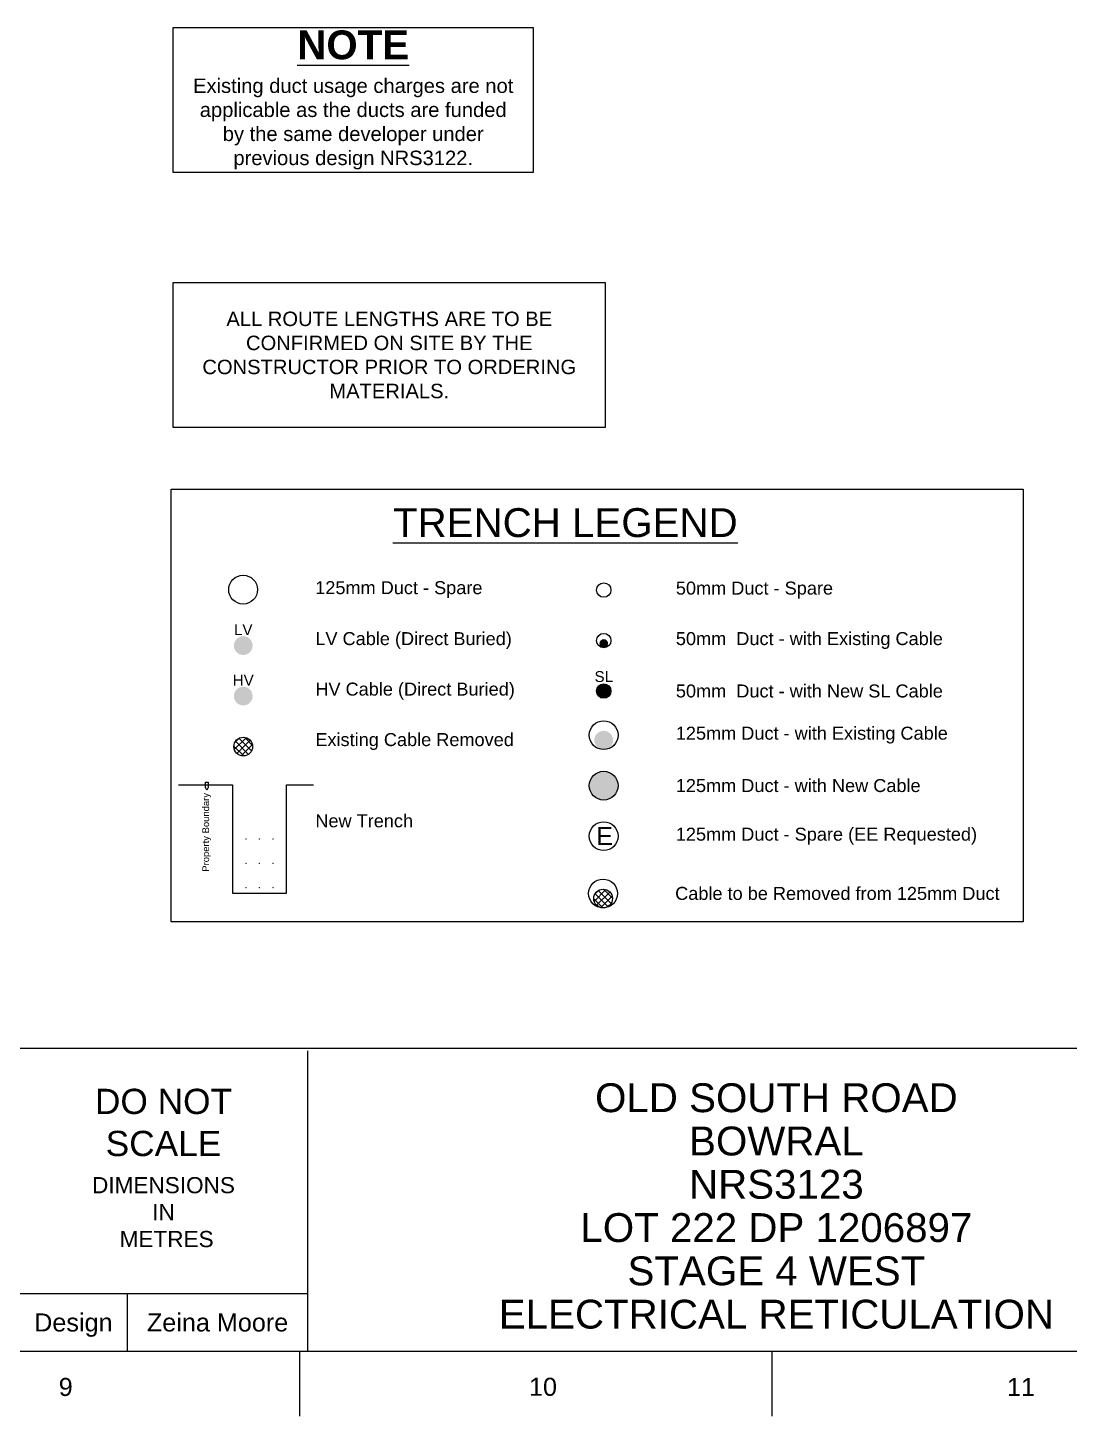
# Paper-space layout 'DUCTBDOWN' of a CAD drawing. Header units: metres, sheet in millimetres. Extents: x -9 to 824, y -10 to 576.
# Drawn here: x 566.5 to 711, y -10 to 182.5 of the extents above; entities that cross this region are included whole.
import ezdxf
from ezdxf.enums import TextEntityAlignment as Align

# ---------------------------------------------------------------- set-up
doc = ezdxf.new("R2010")
doc.units = ezdxf.units.M
doc.layers.get('0').update_dxf_attribs({"color": 6})
doc.layers.add('_User Miscellaneous10', color=241, linetype='Continuous', lineweight=13)
doc.layers.add('Notes', color=7, linetype='Continuous')
doc.styles.add('ARIAL', font='arial.ttf', dxfattribs={"height": 2})
doc.styles.add('ieISOCP', font='arial.ttf', dxfattribs={"height": 1.5})
doc.styles.get("Standard").update_dxf_attribs({"font": 'arial.ttf'})

# ---------------------------------------------------------------- blocks, each defined once
blk = doc.blocks.new('A1_FRAME_TITLE')
at = {"layer": 'Notes'}
for p, q in [((614.37, 5.97), (614.37, 47.62)), ((574.37, 13.97), (614.37, 13.97)), ((589.37, 5.97), (589.37, 13.97)), ((613.21, 5.97), (613.21, -3.03)), ((678.72, 5.97), (678.72, -3.03))]:
    blk.add_line(p, q, dxfattribs=at)
at = {"layer": 'Notes', "flags": 128}
for points in [[(9, 47.97), (824.37, 47.97)], [(123.8, 5.97), (824.37, 5.97)]]:
    blk.add_lwpolyline(points, dxfattribs=at)
at = {"layer": 'Notes', "style": 'ARIAL'}
blk.add_text('Design', height=2.5, dxfattribs=at).set_placement((581.87, 9.97), align=Align.MIDDLE_CENTER)
for s, p in [('9', (579.84, -0.22)), ('10', (645.06, -0.2)), ('11', (711.36, -0.22))]:
    blk.add_text(s, height=2.5, dxfattribs=at).set_placement(p)
at = {"layer": 'Notes'}
for s, insert, char_height, width, attachment_point in [('DO NOT SCALE', (594.37, 37.67), 3.5, 29.1, 5), ('DIMENSIONS\\PIN\\P METRES', (594.37, 30.12), 2.24, 19.8208, 2)]:
    blk.add_mtext(s, dxfattribs=dict(at, insert=insert, char_height=char_height, width=width, attachment_point=attachment_point))
at = {"layer": 'Notes', "style": 'ARIAL', "flags": 8}
blk.add_attdef('VERSION_NO', text='', height=1.5, rotation=90, dxfattribs=at).set_placement((261.75, 40.04), align=Align.MIDDLE_CENTER)
at = {"layer": 'Notes', "style": 'ARIAL'}
for tag, height, p in [('CAP_NO', 2, (496.37, 44.97)), ('IE_NUM', 2, (496.37, 38.97)), ('REF_1', 2, (321.87, 32.97)), ('GEN_WO', 2.5, (427.37, 32.97)), ('HV_SWITCH', 2, (496.37, 32.97)), ('REF_2', 2, (321.87, 26.97)), ('OH_WO', 2.5, (427.37, 26.97)), ('UBD_REF', 2, (496.37, 26.97)), ('REF_3', 2, (321.87, 20.97)), ('UG_WO', 2.5, (427.37, 20.97)), ('GIS_MAP_No', 2, (496.37, 20.97)), ('REF_4', 2, (321.87, 14.97)), ('SUB_WO', 2.5, (427.37, 14.97)), ('HV_OP_DIAG', 2, (496.37, 14.97)), ('LGA', 2, (496.37, 8.97))]:
    blk.add_attdef(tag, text='', height=height, dxfattribs=at).set_placement(p, align=Align.MIDDLE_LEFT)
for tag, height, p in [('T1', 4, (679.37, 41.13)), ('T2', 4, (679.37, 35.13)), ('REF_No_1', 2.5, (306.87, 32.97)), ('T3', 4, (679.37, 29.13)), ('REF_No_2', 2.5, (306.87, 26.97)), ('DRAWN', 2.5, (561.87, 25.97)), ('T4', 4, (679.37, 23.13)), ('NUM', 8, (791.37, 20.97)), ('REV', 8, (819.37, 20.97)), ('REF_No_3', 2.5, (306.87, 20.97)), ('DATE', 2.5, (561.87, 17.97)), ('T5', 4, (679.37, 17.13)), ('REF_No_4', 2.5, (306.87, 14.97)), ('T6', 4, (679.37, 11.13)), ('CHD', 2.5, (561.87, 9.97)), ('DESIGN', 2.5, (601.87, 9.97)), ('NS', 2.5, (789.8, 8.94)), ('SHTS', 2.5, (804.81, 8.95))]:
    blk.add_attdef(tag, text='', height=height, dxfattribs=at).set_placement(p, align=Align.MIDDLE_CENTER)
blk.add_attdef('scale', text='', height=2.5, dxfattribs=at).set_placement((560.29, 33.27), align=Align.CENTER)
blk.add_attdef('ExportID', (9.08, 2.39), '', height=2.5, dxfattribs=at)
at = {"layer": 'Notes', "style": 'ARIAL', "flags": 1}
for tag, p, height in [('ProjectType', (14.17, -26.8), 2.5), ('ExportDate', (60.28, -26.79), 2.5), ('ExportUserName', (69.15, -26.8), 2.5), ('DesignerCompanyName', (81.48, -26.79), 2.5), ('ExportAreaOfInterest', (97.1, -26.81), 2.5), ('GIS_SUCCESS', (112, -26.78), 2.5), ('CAD_SUCCESS', (121.79, -26.78), 2.5), ('DEPOTCODE', (132.11, -26.88), 2.5), ('ExportCategories', (140.08, -26.8), 2.5), ('Comments', (154.38, -26.88), 2.5), ('ProjectNumber', (23.56, -26.82), 0.1), ('DrawingNumber', (35.51, -26.8), 0.1), ('ProjectDescription', (47.56, -26.83), 0.1)]:
    blk.add_attdef(tag, p, '', height=height, dxfattribs=at)
blk = doc.blocks.new('*U381')
h = blk.add_hatch(color=5)
h.dxf.hatch_style = 1
h.paths.add_polyline_path([(1.3, 1.3, 1), (-1.3, 1.3, 1)])
at = {"color": 1, "insert": (0, 3.5), "char_height": 1.5, "width": 1.4, "attachment_point": 5}
blk.add_mtext('{\\C5;LV}', dxfattribs=at)
blk = doc.blocks.new('*U382')
h = blk.add_hatch(color=1)
h.dxf.hatch_style = 1
h.paths.add_polyline_path([(1.3, 1.3, 1), (-1.3, 1.3, 1)])
at = {"color": 1, "insert": (0, 3.5), "char_height": 1.5, "width": 1.4, "attachment_point": 5}
blk.add_mtext('HV', dxfattribs=at)
blk = doc.blocks.new('*U383')
at = {"transparency": 33554559}
h = blk.add_hatch(dxfattribs=at)
h.set_pattern_fill('ANSI37', color=256, scale=0.2)
h.paths.add_polyline_path([(1.3, 1.3, 1), (-1.3, 1.3, 1)])
blk.add_circle((0, 1.3), 1.3)
blk = doc.blocks.new('*U392')
for p, q in [((-10, 20.5), (-9.5, 20.5)), ((-10, 19.5), (-10, 20.5)), ((-9.75, 19), (-10, 19.5)), ((-9.5, 19.5), (-9.75, 19)), ((-9.5, 20.5), (-9.5, 19.5))]:
    blk.add_line(p, q)
at = {"flags": 128}
blk.add_lwpolyline([(-15, 20), (-5, 20), (-5, 0), (5, 0), (5, 20), (10, 20)], dxfattribs=at)
at = {"layer": '_User Miscellaneous10'}
for p in [(-2.5, 10), (0, 10), (2.5, 10), (-2.5, 5.5), (0, 5.5), (2.5, 5.5), (-2.5, 1), (0, 1), (2.5, 1)]:
    blk.add_point(p, dxfattribs=at)
at = {"insert": (-9.75, 18.5), "char_height": 1.25, "attachment_point": 6, "rotation": 90, "style": 'ieISOCP'}
blk.add_mtext('Property Boundary', dxfattribs=at)
blk = doc.blocks.new('*U380')
blk.add_circle((0, 1), 1)
blk = doc.blocks.new('*U384')
h = blk.add_hatch(color=4)
h.dxf.hatch_style = 1
h.paths.add_polyline_path([(0.6, 0.6, 1), (-0.6, 0.6, 1)])
blk.add_circle((0, 1), 1)
blk = doc.blocks.new('*U385')
h = blk.add_hatch(color=4)
h.dxf.hatch_style = 1
h.paths.add_polyline_path([(1, 1, 1), (-1, 1, 1)])
blk.add_circle((0, 1), 1)
at = {"color": 4, "insert": (0, 3), "char_height": 1.5, "width": 1.4, "attachment_point": 5}
blk.add_mtext('SL', dxfattribs=at)
blk = doc.blocks.new('*U386')
blk.add_circle((0, 2), 2)
blk = doc.blocks.new('*U387')
h = blk.add_hatch(color=1)
h.dxf.hatch_style = 1
h.paths.add_polyline_path([(1.3, 1.3, 1), (-1.3, 1.3, 1)])
blk.add_circle((0, 2), 2)
blk = doc.blocks.new('*U388')
h = blk.add_hatch(color=1)
h.dxf.hatch_style = 1
h.paths.add_polyline_path([(2, 2, 1), (-2, 2, 1)])
blk.add_circle((0, 2), 2)
blk = doc.blocks.new('*U389')
blk.add_circle((0, 2), 2)
at = {"insert": (0, 2), "char_height": 2.5, "attachment_point": 5, "line_spacing_factor": 0.8}
blk.add_mtext('{\\T0.9;E}', dxfattribs=at)
blk = doc.blocks.new('*U390')
at = {"transparency": 33554559}
h = blk.add_hatch(dxfattribs=at)
h.set_pattern_fill('ANSI37', color=256, scale=0.2)
h.paths.add_polyline_path([(1.3, 1.3, 1), (-1.3, 1.3, 1)])
for centre, radius in [((0, 2), 2), ((0, 1.3), 1.3)]:
    blk.add_circle(centre, radius)

psp = doc.layouts.new('DUCTBDOWN')

# ---------------------------------------------------------------- linework, layer by layer
at = {"layer": 'Notes'}
for points in [[(586.68, 162.46), (636.68, 162.46), (636.68, 182.46), (586.68, 182.46)], [(586.68, 127.1), (646.68, 127.1), (646.68, 147.1), (586.68, 147.1)]]:
    psp.add_lwpolyline(points, close=True, dxfattribs=at)
at = {"layer": 'Notes', "ltscale": 0.3}
psp.add_lwpolyline([(586.43, 118.52), (704.59, 118.52), (704.59, 58.52), (586.43, 58.52)], close=True, dxfattribs=at)

# ---------------------------------------------------------------- block references
ref = psp.add_blockref('A1_FRAME_TITLE', (-9, -6.97))
ref.add_attrib('T1', 'OLD SOUTH ROAD', dxfattribs={"layer": 'Notes', "height": 4, "style": 'ARIAL'}).set_placement((670.37, 34.15), align=Align.MIDDLE_CENTER)
ref.add_attrib('T2', 'BOWRAL', dxfattribs={"layer": 'Notes', "height": 4, "style": 'ARIAL'}).set_placement((670.37, 28.15), align=Align.MIDDLE_CENTER)
ref.add_attrib('T3', 'NRS3123', dxfattribs={"layer": 'Notes', "height": 4, "style": 'ARIAL'}).set_placement((670.37, 22.15), align=Align.MIDDLE_CENTER)
ref.add_attrib('T4', 'LOT 222 DP 1206897', dxfattribs={"layer": 'Notes', "height": 4, "style": 'ARIAL'}).set_placement((670.37, 16.15), align=Align.MIDDLE_CENTER)
ref.add_attrib('T5', 'STAGE 4 WEST', dxfattribs={"layer": 'Notes', "height": 4, "style": 'ARIAL'}).set_placement((670.37, 10.15), align=Align.MIDDLE_CENTER)
ref.add_attrib('T6', 'ELECTRICAL RETICULATION', dxfattribs={"layer": 'Notes', "height": 4, "style": 'ARIAL'}).set_placement((670.37, 4.15), align=Align.MIDDLE_CENTER)
ref.add_attrib('DESIGN', 'Zeina Moore', dxfattribs={"layer": 'Notes', "color": 7, "height": 2.5, "style": 'ARIAL'}).set_placement((592.87, 3), align=Align.MIDDLE_CENTER)
at = {"layer": 'Notes'}
for name, p in [('*U386', (596.41, 102.58)), ('*U380', (646.43, 103.52)), ('*U381', (596.43, 95.52)), ('*U384', (646.43, 96.52)), ('*U382', (596.43, 88.52)), ('*U385', (646.43, 89.52)), ('*U387', (646.42, 82.41)), ('*U383', (596.43, 81.52)), ('*U388', (646.42, 75.41)), ('*U389', (646.42, 68.41)), ('*U390', (646.33, 60.46))]:
    psp.add_blockref(name, p, dxfattribs=at)
at = {"layer": 'Notes', "xscale": 0.75, "yscale": 0.75, "zscale": 0.5}
psp.add_blockref('*U392', (598.68, 62.52), dxfattribs=at)

# ---------------------------------------------------------------- texts
at = {"layer": 'Notes', "insert": (611.68, 172.46), "char_height": 2, "width": 46, "attachment_point": 5}
psp.add_mtext('{\\fArial|b1|i0|c0|p34;\\H1.9999x;\\L\\C1;NOTE\\P}Existing duct usage charges are not applicable as the ducts are funded by the same developer under previous design NRS3122. ', dxfattribs=at)
at = {"layer": 'Notes', "color": 7, "lineweight": -3, "insert": (616.68, 137.1), "char_height": 2, "width": 57, "attachment_point": 5}
psp.add_mtext('ALL ROUTE LENGTHS ARE TO BE CONFIRMED ON SITE BY THE CONSTRUCTOR PRIOR TO ORDERING MATERIALS.', dxfattribs=at)
at = {"layer": 'Notes'}
for s, insert, char_height, attachment_point in [('{\\LTRENCH LEGEND}', (641.1, 115.87), 4, 2), ('125mm Duct - Spare', (606.41, 104.58), 1.8, 4), ('50mm Duct - Spare', (656.43, 104.52), 1.8, 4), ('LV Cable (Direct Buried)', (606.43, 97.52), 1.8, 4), ('50mm  Duct - with Existing Cable', (656.43, 97.52), 1.8, 4), ('HV Cable (Direct Buried)', (606.43, 90.52), 1.8, 4), ('50mm  Duct - with New SL Cable', (656.43, 90.52), 1.8, 4), ('Existing Cable Removed', (606.43, 83.52), 1.8, 4), ('125mm Duct - with Existing Cable', (656.42, 84.41), 1.8, 4), ('125mm Duct - with New Cable', (656.42, 77.41), 1.8, 4), ('New Trench', (606.43, 72.52), 1.8, 4), ('125mm Duct - Spare (EE Requested)', (656.42, 70.41), 1.8, 4), ('Cable to be Removed from 125mm Duct', (656.33, 62.46), 1.8, 4)]:
    psp.add_mtext(s, dxfattribs=dict(at, insert=insert, char_height=char_height, attachment_point=attachment_point))

doc.saveas('drawing.dxf')
